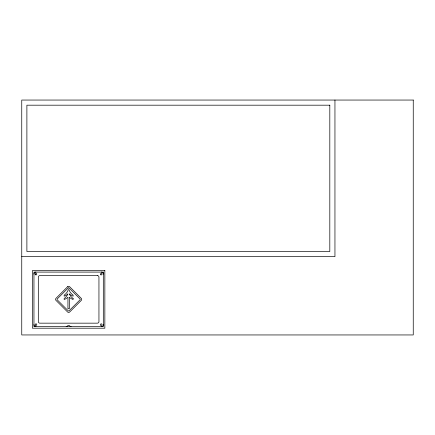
<?xml version="1.0" encoding="UTF-8"?>
<svg xmlns="http://www.w3.org/2000/svg" width="435" height="435" viewBox="0 0 435 435"><rect width="100%" height="100%" fill="white"/><g stroke="black" fill="none" stroke-linecap="round" stroke-linejoin="round"><path stroke-width="0.65" d="M21.75 256.65L334.95 256.65L334.95 100.05M36.007 326.652A2.055 2.055 0 0 1 33.952 324.597M33.952 274.148A2.055 2.055 0 0 1 36.007 272.092M101.257 272.092A2.055 2.055 0 0 1 103.312 274.148M103.312 324.597A2.055 2.055 0 0 1 101.257 326.652M71.117 326.652A1.539 1.539 0 0 1 69.91 326.071A1.631 1.631 0 0 0 67.354 326.071A1.539 1.539 0 0 1 66.147 326.652M73.113 298.486L73.113 299.497A11.076 11.076 0 0 1 69.317 297.225L69.317 308.703L67.942 308.703L67.942 297.225A11.109 11.109 0 0 1 64.157 299.497L64.157 298.486A11.479 11.479 0 0 0 67.942 293.891A11.272 11.272 0 0 1 64.157 296.159L64.157 295.153A10.984 10.984 0 0 0 68.29 289.699L68.98 289.699A10.984 10.984 0 0 0 73.113 295.153L73.113 296.159A10.793 10.793 0 0 1 69.317 293.891A11.261 11.261 0 0 0 73.113 298.486M67.599 286.73L55.984 298.339A1.457 1.457 0 0 0 55.995 300.411L67.594 312.009A1.457 1.457 0 0 0 69.665 312.02L81.274 300.406A1.457 1.457 0 0 0 81.263 298.328L69.665 286.73A1.457 1.457 0 0 0 67.599 286.73M68.175 287.975L57.235 298.916A0.642 0.642 0 0 0 57.235 299.829L68.175 310.769A0.642 0.642 0 0 0 69.089 310.769L80.029 299.829A0.642 0.642 0 0 0 80.029 298.916L69.089 287.975A0.642 0.642 0 0 0 68.175 287.975M413.25 100.05L21.75 100.05L21.75 334.95L413.25 334.95L413.25 100.05M329.812 105.188L26.888 105.188L26.888 251.512L329.812 251.512L329.812 105.188M104.851 270.548L32.407 270.548L32.407 328.197L104.851 328.197L104.851 270.548M103.312 272.092L33.952 272.092L33.952 326.652L103.312 326.652L103.312 272.092M97.402 275.583L39.862 275.583A1.539 1.539 0 0 0 38.318 277.128L38.318 321.617A1.539 1.539 0 0 0 39.862 323.161L97.402 323.161A1.539 1.539 0 0 0 98.946 321.617L98.946 277.128A1.539 1.539 0 0 0 97.402 275.583M100.871 274.811A0.772 0.772 0 0 0 102.029 274.148A0.772 0.772 0 0 0 100.871 273.479A0.772 0.772 0 0 0 100.871 274.811M35.572 274.784A0.772 0.772 0 0 0 36.774 274.202A0.772 0.772 0 0 0 35.67 273.452A0.772 0.772 0 0 0 35.572 274.784M35.572 325.239A0.772 0.772 0 0 0 36.774 324.657A0.772 0.772 0 0 0 35.67 323.906A0.772 0.772 0 0 0 35.572 325.239M100.828 325.239A0.772 0.772 0 0 0 102.024 324.657A0.772 0.772 0 0 0 100.92 323.906A0.772 0.772 0 0 0 100.828 325.239"/></g></svg>
